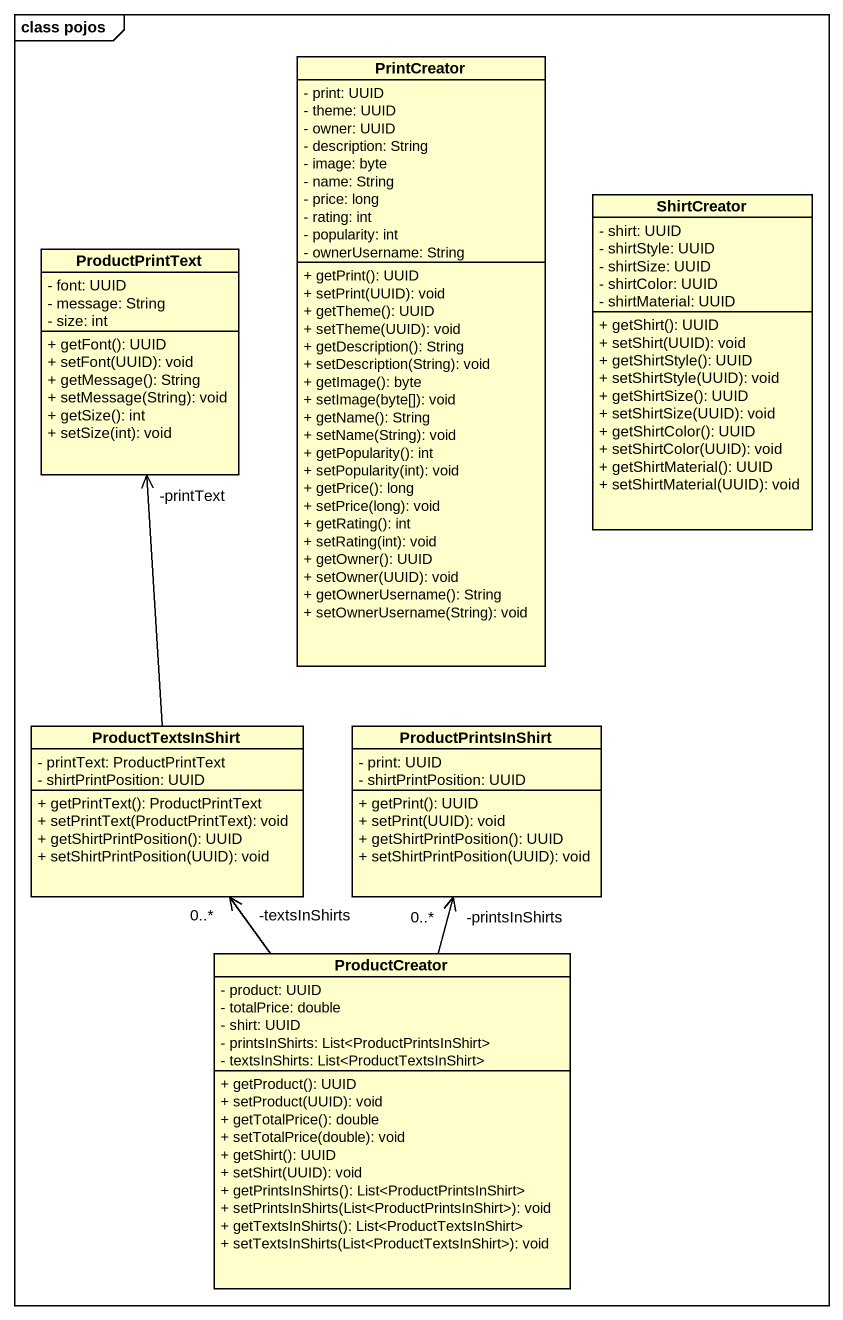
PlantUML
@startuml
mainframe class pojos
hide circle
hide empty members
skinparam classAttributeIconSize 0
class PrintCreator {
  - print: UUID
  - theme: UUID
  - owner: UUID
  - description: String
  - image: byte
  - name: String
  - price: long
  - rating: int
  - popularity: int
  - ownerUsername: String
  + getPrint(): UUID
  + setPrint(UUID): void
  + getTheme(): UUID
  + setTheme(UUID): void
  + getDescription(): String
  + setDescription(String): void
  + getImage(): byte
  + setImage(byte[]): void
  + getName(): String
  + setName(String): void
  + getPopularity(): int
  + setPopularity(int): void
  + getPrice(): long
  + setPrice(long): void
  + getRating(): int
  + setRating(int): void
  + getOwner(): UUID
  + setOwner(UUID): void
  + getOwnerUsername(): String
  + setOwnerUsername(String): void
}
class ShirtCreator {
  - shirt: UUID
  - shirtStyle: UUID
  - shirtSize: UUID
  - shirtColor: UUID
  - shirtMaterial: UUID
  + getShirt(): UUID
  + setShirt(UUID): void
  + getShirtStyle(): UUID
  + setShirtStyle(UUID): void
  + getShirtSize(): UUID
  + setShirtSize(UUID): void
  + getShirtColor(): UUID
  + setShirtColor(UUID): void
  + getShirtMaterial(): UUID
  + setShirtMaterial(UUID): void
}
class ProductPrintText {
  - font: UUID
  - message: String
  - size: int
  + getFont(): UUID
  + setFont(UUID): void
  + getMessage(): String
  + setMessage(String): void
  + getSize(): int
  + setSize(int): void
}
class ProductTextsInShirt {
  - printText: ProductPrintText
  - shirtPrintPosition: UUID
  + getPrintText(): ProductPrintText
  + setPrintText(ProductPrintText): void
  + getShirtPrintPosition(): UUID
  + setShirtPrintPosition(UUID): void
}
class ProductPrintsInShirt {
  - print: UUID
  - shirtPrintPosition: UUID
  + getPrint(): UUID
  + setPrint(UUID): void
  + getShirtPrintPosition(): UUID
  + setShirtPrintPosition(UUID): void
}
class ProductCreator {
  - product: UUID
  - totalPrice: double
  - shirt: UUID
  - printsInShirts: List<ProductPrintsInShirt>
  - textsInShirts: List<ProductTextsInShirt>
  + getProduct(): UUID
  + setProduct(UUID): void
  + getTotalPrice(): double
  + setTotalPrice(double): void
  + getShirt(): UUID
  + setShirt(UUID): void
  + getPrintsInShirts(): List<ProductPrintsInShirt>
  + setPrintsInShirts(List<ProductPrintsInShirt>): void
  + getTextsInShirts(): List<ProductTextsInShirt>
  + setTextsInShirts(List<ProductTextsInShirt>): void
}
ProductTextsInShirt -up-> "-printText" ProductPrintText
ProductCreator -up-> "-textsInShirts\n0..*" ProductTextsInShirt
ProductCreator -up-> "-printsInShirts\n0..*" ProductPrintsInShirt
@enduml
